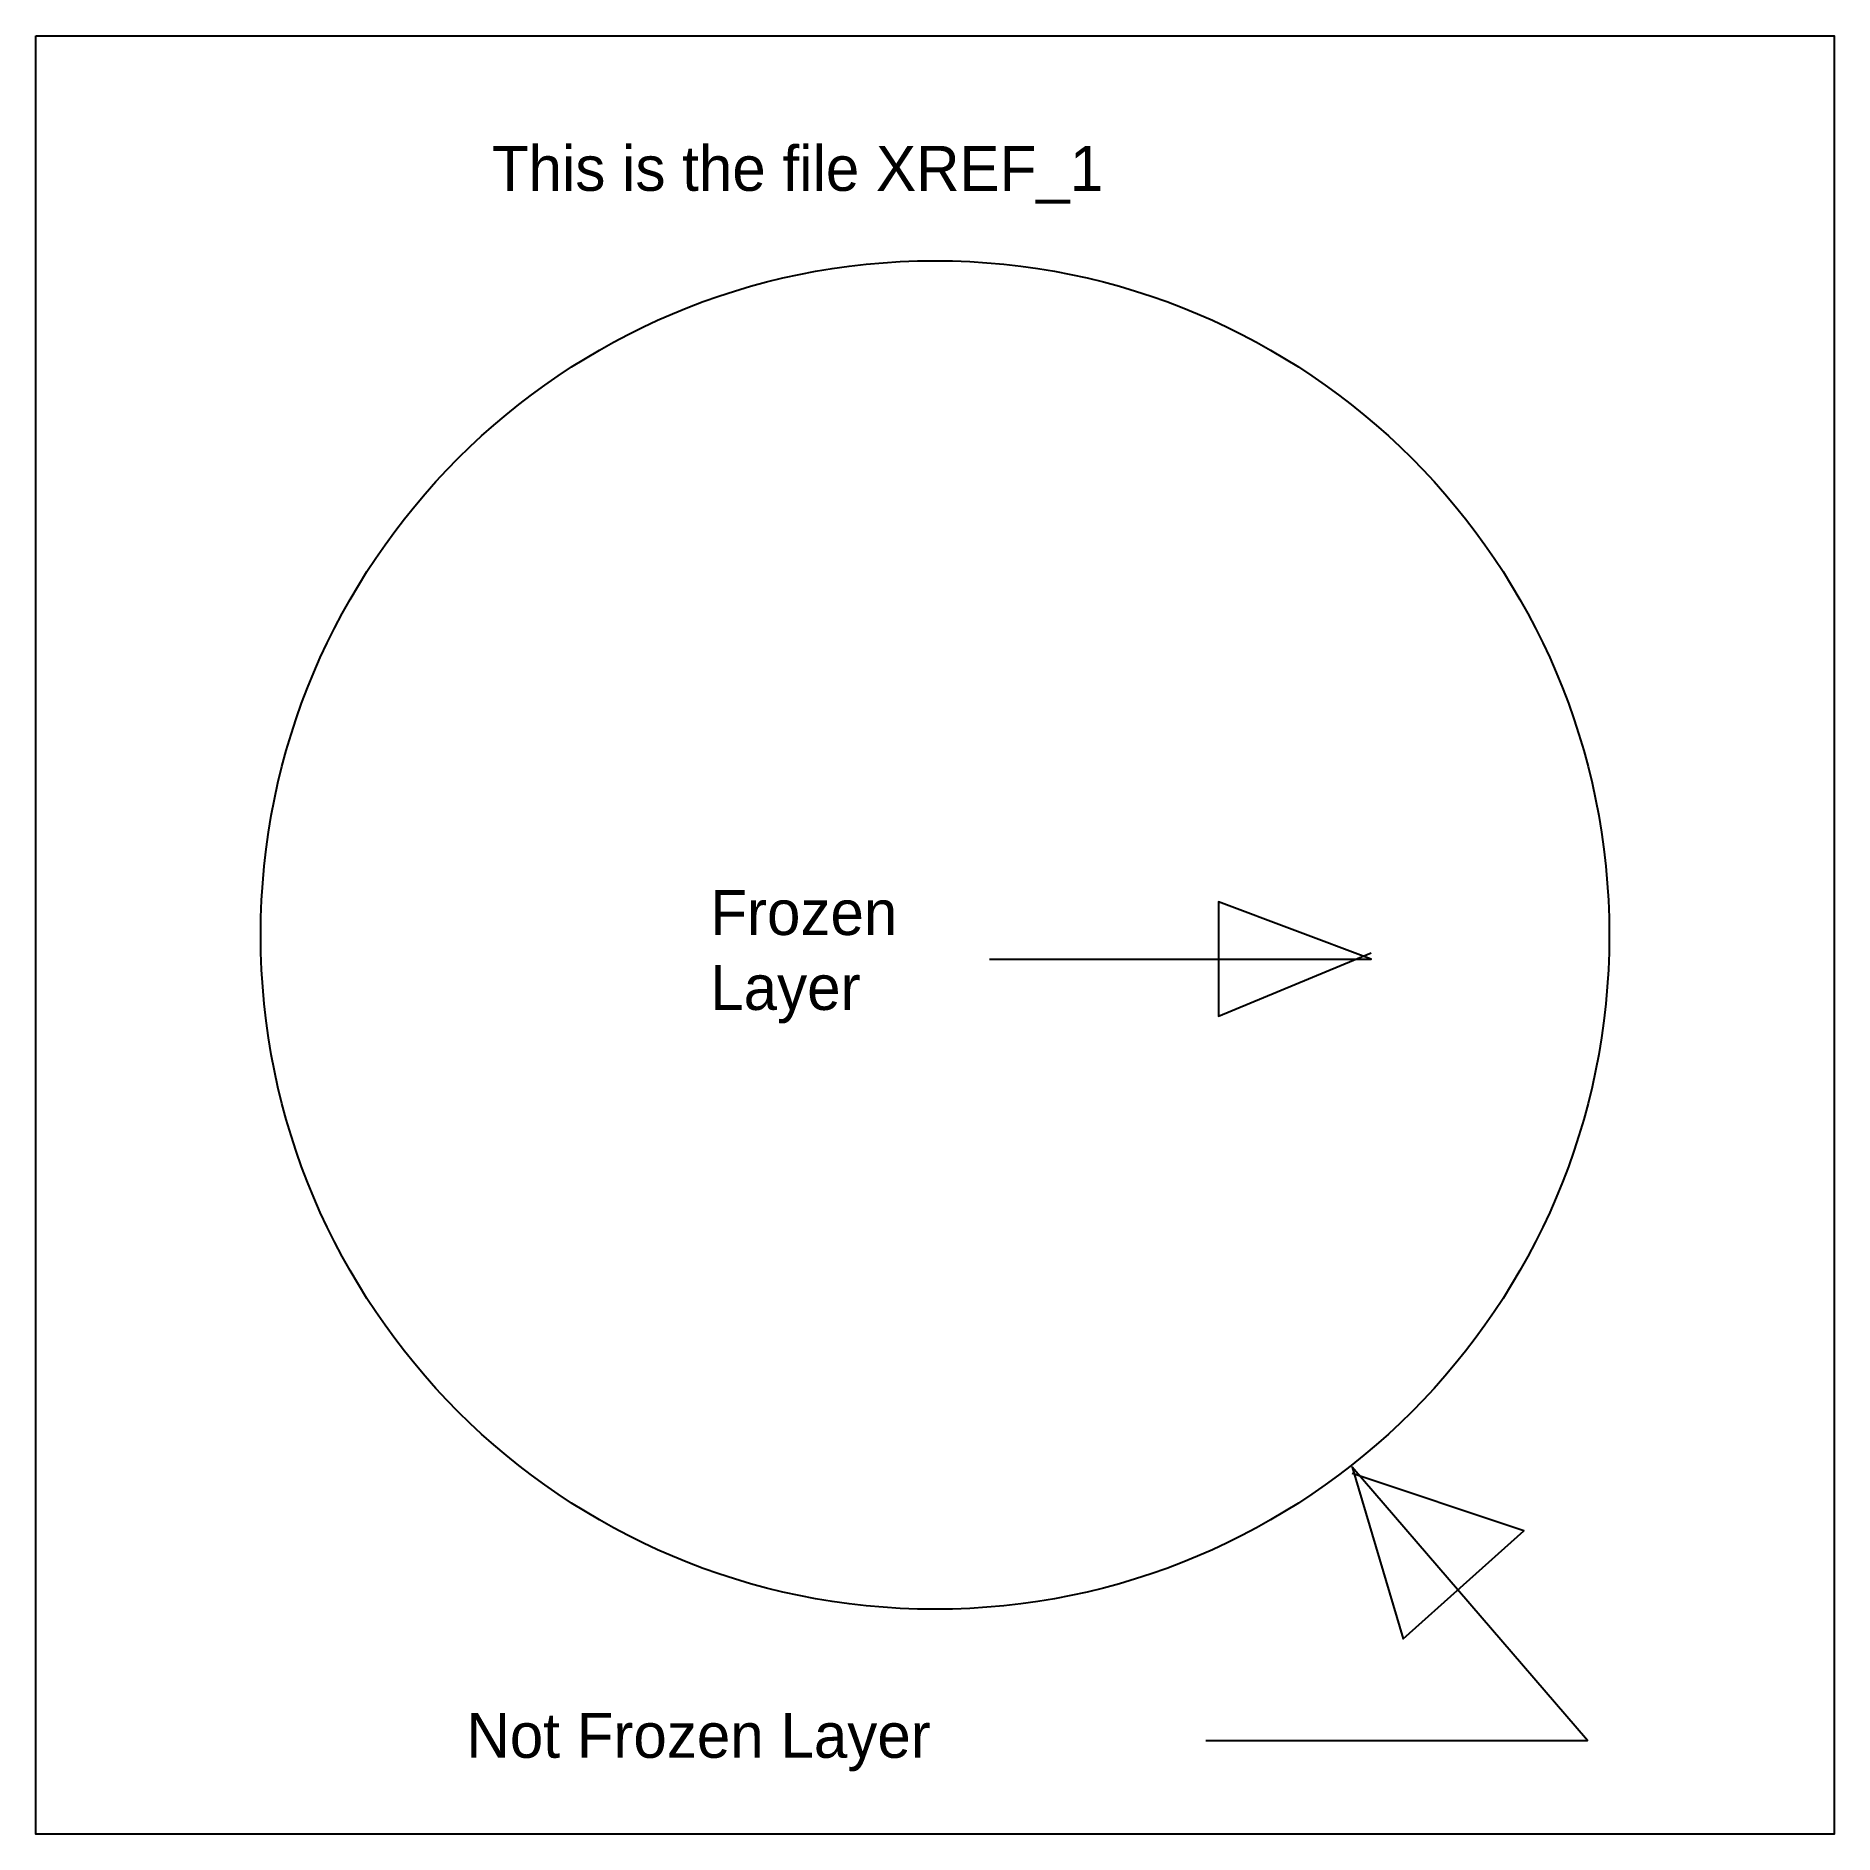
# Model space of a CAD drawing. Extents: x 1 to 9, y 0 to 8.
import ezdxf

# ---------------------------------------------------------------- set-up
doc = ezdxf.new("R2010")
doc.units = 0
doc.layers.get('0').update_dxf_attribs({"linetype": 'CONTINUOUS'})

msp = doc.modelspace()

# ---------------------------------------------------------------- linework, layer by layer
at = {"color": 0}
msp.add_lwpolyline([(1, 8), (9, 8), (9, 0), (1, 0)], close=True, dxfattribs=at)
for points in [[(5.2432, 3.8928), (6.941, 3.8928), (6.2619, 4.1472), (6.2619, 3.6384), (6.941, 3.9211)], [(6.2053, 0.4164), (7.9031, 0.4164), (6.8561, 1.6317), (7.0825, 0.8686), (7.6201, 1.3491), (6.8561, 1.6035)]]:
    msp.add_lwpolyline(points, dxfattribs=at)
msp.add_circle((5, 4), 3, dxfattribs=at)

# ---------------------------------------------------------------- texts
for s, p in [('This is the file XREF_1', (3.0283, 7.3109)), ('Frozen', (4, 4)), ('Layer', (4, 3.6667)), ('Not Frozen Layer', (2.9151, 0.3392))]:
    msp.add_text(s, height=0.2, dxfattribs=at).set_placement(p)

doc.saveas('drawing.dxf')
